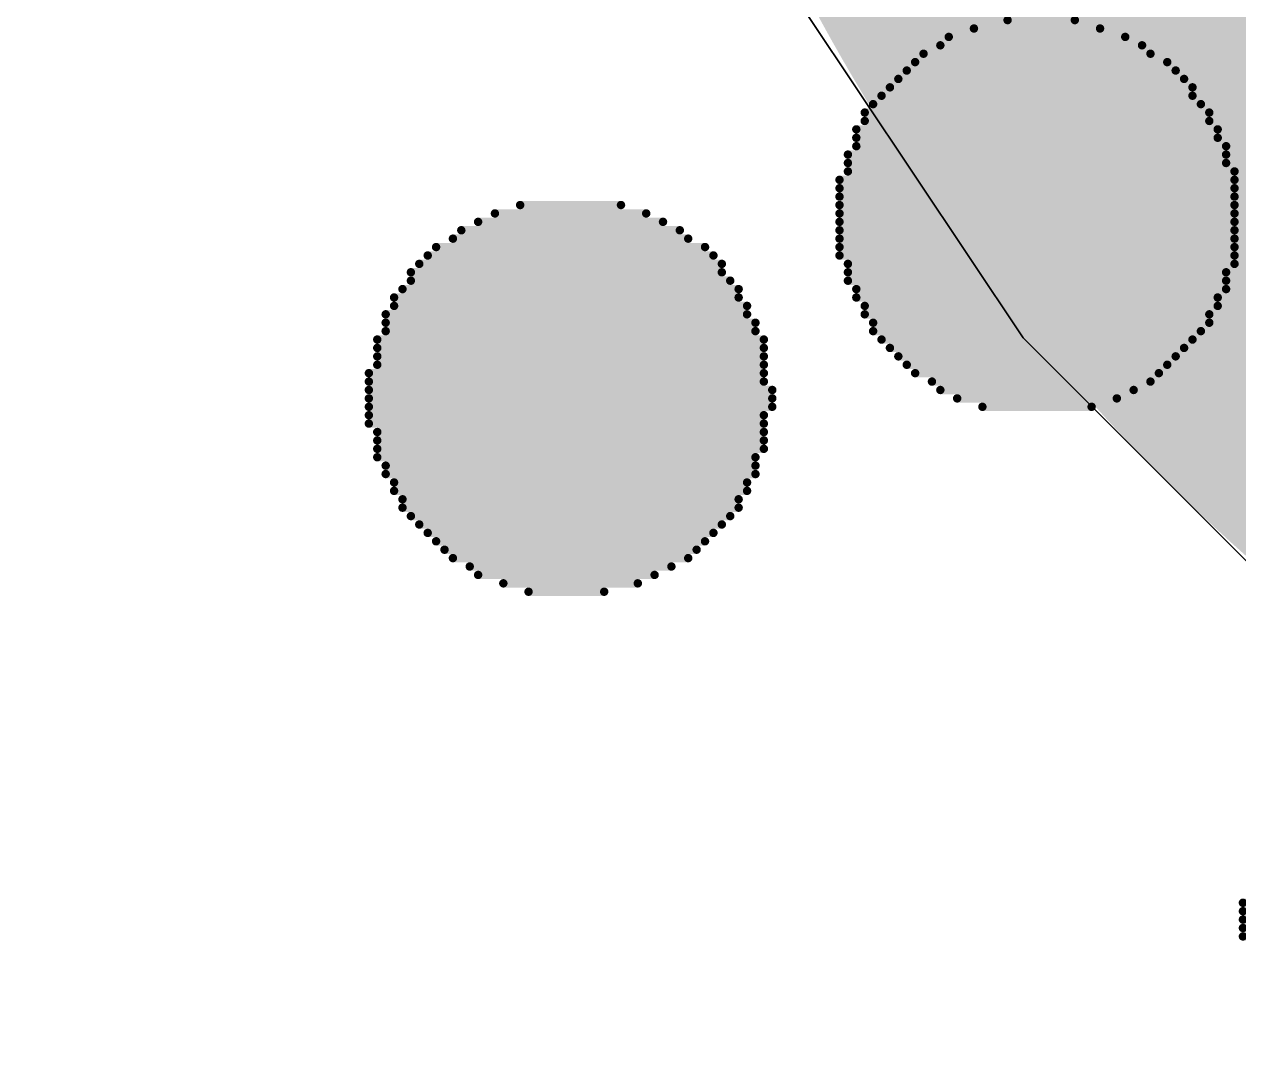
# Model space of a CAD drawing. Header units: inches. Extents: x 0 to 5455, y -5 to 5444.
# Drawn here: x 19.08 to 19.998, y 32.493 to 33.281 of the extents above; entities that cross this region are included whole.
import ezdxf

# ---------------------------------------------------------------- set-up
doc = ezdxf.new("R2010")
doc.units = ezdxf.units.IN
for name, color, linetype in [('Bottom Overlay', 54, 'Continuous'), ('PCBD Notes', 76, 'Continuous'), ('Top Layer', 1, 'Continuous'), ('Top Solder', 216, 'Continuous')]:
    doc.layers.add(name, color=color, linetype=linetype)

# ---------------------------------------------------------------- blocks, each defined once
blk = doc.blocks.new('FIDUCIAL_IPC_7351A_31')
at = {"layer": 'Top Solder'}
h = blk.add_hatch(color=216, dxfattribs=at)
edge = h.paths.add_edge_path()
edge.add_arc((0, 0), 1.5, 0, 360)
at = {"layer": 'PCBD Notes'}
blk.add_lwpolyline([(5, 0, 0.254, 0.254, 1), (-5, 0, 0.254, 0.254, 1)], format="xyseb", close=True, dxfattribs=at)
at = {"layer": 'Top Layer'}
for p, q in [((-1.16513, -0.9562), (-1.32928, -0.71052)), ((-0.9562, -1.16513), (-1.16513, -0.9562))]:
    blk.add_line(p, q, dxfattribs=at)
blk = doc.blocks.new('5394DE47_A0E8_4329_8464_7791B7C19310_33')
at = {"layer": 'Bottom Overlay'}
for points in [[(1.84305, -3.6356, 0.00635, 0.00635, 0), (1.53825, -3.6356, 0.00635, 0.00635, 0)], [(1.84305, -3.64195, 0.00635, 0.00635, 0), (1.53825, -3.64195, 0.00635, 0.00635, 0)], [(1.84305, -3.6483, 0.00635, 0.00635, 0), (1.53825, -3.6483, 0.00635, 0.00635, 0)], [(1.84305, -3.65465, 0.00635, 0.00635, 0), (1.53825, -3.65465, 0.00635, 0.00635, 0)], [(1.84305, -3.661, 0.00635, 0.00635, 0), (1.53825, -3.661, 0.00635, 0.00635, 0)], [(2.40185, -3.9023, 0.00635, 0.00635, 0), (2.30025, -3.9023, 0.00635, 0.00635, 0)], [(2.3828, -3.89595, 0.00635, 0.00635, 0), (2.32565, -3.89595, 0.00635, 0.00635, 0)], [(2.4209, -3.90865, 0.00635, 0.00635, 0), (2.28755, -3.90865, 0.00635, 0.00635, 0)], [(2.42725, -3.915, 0.00635, 0.00635, 0), (2.27485, -3.915, 0.00635, 0.00635, 0)], [(2.4463, -3.9277, 0.00635, 0.00635, 0), (2.2558, -3.9277, 0.00635, 0.00635, 0)], [(2.43995, -3.92135, 0.00635, 0.00635, 0), (2.26215, -3.92135, 0.00635, 0.00635, 0)], [(2.45265, -3.93405, 0.00635, 0.00635, 0), (2.24945, -3.93405, 0.00635, 0.00635, 0)], [(2.46535, -3.94675, 0.00635, 0.00635, 0), (2.23675, -3.94675, 0.00635, 0.00635, 0)], [(2.459, -3.9404, 0.00635, 0.00635, 0), (2.2431, -3.9404, 0.00635, 0.00635, 0)], [(2.4717, -3.9531, 0.00635, 0.00635, 0), (2.2304, -3.9531, 0.00635, 0.00635, 0)], [(2.47805, -3.95945, 0.00635, 0.00635, 0), (2.22405, -3.95945, 0.00635, 0.00635, 0)], [(2.47805, -3.9658, 0.00635, 0.00635, 0), (2.22405, -3.9658, 0.00635, 0.00635, 0)], [(2.4844, -3.97215, 0.00635, 0.00635, 0), (2.2177, -3.97215, 0.00635, 0.00635, 0)], [(2.49075, -3.98485, 0.00635, 0.00635, 0), (2.21135, -3.98485, 0.00635, 0.00635, 0)], [(2.4844, -3.9785, 0.00635, 0.00635, 0), (2.2177, -3.9785, 0.00635, 0.00635, 0)], [(2.49075, -3.9912, 0.00635, 0.00635, 0), (2.21135, -3.9912, 0.00635, 0.00635, 0)], [(2.4971, -3.99755, 0.00635, 0.00635, 0), (2.21135, -3.99755, 0.00635, 0.00635, 0)], [(2.4971, -4.0039, 0.00635, 0.00635, 0), (2.205, -4.0039, 0.00635, 0.00635, 0)], [(2.4971, -4.01025, 0.00635, 0.00635, 0), (2.205, -4.01025, 0.00635, 0.00635, 0)], [(2.4971, -4.0166, 0.00635, 0.00635, 0), (2.205, -4.0166, 0.00635, 0.00635, 0)], [(2.50345, -4.02295, 0.00635, 0.00635, 0), (2.205, -4.02295, 0.00635, 0.00635, 0)], [(2.50345, -4.0293, 0.00635, 0.00635, 0), (2.205, -4.0293, 0.00635, 0.00635, 0)], [(2.0399, -4.03565, 0.00635, 0.00635, 0), (1.95735, -4.03565, 0.00635, 0.00635, 0)], [(2.50345, -4.03565, 0.00635, 0.00635, 0), (2.19865, -4.03565, 0.00635, 0.00635, 0)], [(2.07165, -4.04835, 0.00635, 0.00635, 0), (1.9256, -4.04835, 0.00635, 0.00635, 0)], [(2.05895, -4.042, 0.00635, 0.00635, 0), (1.9383, -4.042, 0.00635, 0.00635, 0)], [(2.50345, -4.042, 0.00635, 0.00635, 0), (2.19865, -4.042, 0.00635, 0.00635, 0)], [(2.50345, -4.04835, 0.00635, 0.00635, 0), (2.19865, -4.04835, 0.00635, 0.00635, 0)], [(2.078, -4.0547, 0.00635, 0.00635, 0), (1.9129, -4.0547, 0.00635, 0.00635, 0)], [(2.50345, -4.0547, 0.00635, 0.00635, 0), (2.205, -4.0547, 0.00635, 0.00635, 0)], [(2.09705, -4.0674, 0.00635, 0.00635, 0), (1.9002, -4.0674, 0.00635, 0.00635, 0)], [(2.0907, -4.06105, 0.00635, 0.00635, 0), (1.90655, -4.06105, 0.00635, 0.00635, 0)], [(2.50345, -4.06105, 0.00635, 0.00635, 0), (2.205, -4.06105, 0.00635, 0.00635, 0)], [(2.4971, -4.0674, 0.00635, 0.00635, 0), (2.205, -4.0674, 0.00635, 0.00635, 0)], [(2.1034, -4.07375, 0.00635, 0.00635, 0), (1.89385, -4.07375, 0.00635, 0.00635, 0)], [(2.4971, -4.07375, 0.00635, 0.00635, 0), (2.205, -4.07375, 0.00635, 0.00635, 0)], [(2.10975, -4.0801, 0.00635, 0.00635, 0), (1.8875, -4.0801, 0.00635, 0.00635, 0)], [(2.4971, -4.0801, 0.00635, 0.00635, 0), (2.205, -4.0801, 0.00635, 0.00635, 0)], [(2.12245, -4.0928, 0.00635, 0.00635, 0), (1.8748, -4.0928, 0.00635, 0.00635, 0)], [(2.1161, -4.08645, 0.00635, 0.00635, 0), (1.88115, -4.08645, 0.00635, 0.00635, 0)], [(2.4971, -4.08645, 0.00635, 0.00635, 0), (2.205, -4.08645, 0.00635, 0.00635, 0)], [(2.49075, -4.0928, 0.00635, 0.00635, 0), (2.21135, -4.0928, 0.00635, 0.00635, 0)], [(2.12245, -4.09915, 0.00635, 0.00635, 0), (1.86845, -4.09915, 0.00635, 0.00635, 0)], [(2.49075, -4.09915, 0.00635, 0.00635, 0), (2.21135, -4.09915, 0.00635, 0.00635, 0)], [(2.1288, -4.11185, 0.00635, 0.00635, 0), (1.8621, -4.11185, 0.00635, 0.00635, 0)], [(2.1288, -4.1055, 0.00635, 0.00635, 0), (1.86845, -4.1055, 0.00635, 0.00635, 0)], [(2.49075, -4.1055, 0.00635, 0.00635, 0), (2.2177, -4.1055, 0.00635, 0.00635, 0)], [(2.4844, -4.11185, 0.00635, 0.00635, 0), (2.2177, -4.11185, 0.00635, 0.00635, 0)], [(2.13515, -4.1182, 0.00635, 0.00635, 0), (1.8621, -4.1182, 0.00635, 0.00635, 0)], [(2.4844, -4.1182, 0.00635, 0.00635, 0), (2.22405, -4.1182, 0.00635, 0.00635, 0)], [(2.13515, -4.12455, 0.00635, 0.00635, 0), (1.85575, -4.12455, 0.00635, 0.00635, 0)], [(2.1415, -4.1309, 0.00635, 0.00635, 0), (1.85575, -4.1309, 0.00635, 0.00635, 0)], [(2.47805, -4.12455, 0.00635, 0.00635, 0), (2.22405, -4.12455, 0.00635, 0.00635, 0)], [(2.4717, -4.1309, 0.00635, 0.00635, 0), (2.2304, -4.1309, 0.00635, 0.00635, 0)], [(2.1415, -4.13725, 0.00635, 0.00635, 0), (1.85575, -4.13725, 0.00635, 0.00635, 0)], [(2.4717, -4.13725, 0.00635, 0.00635, 0), (2.23675, -4.13725, 0.00635, 0.00635, 0)], [(2.1415, -4.1436, 0.00635, 0.00635, 0), (1.8494, -4.1436, 0.00635, 0.00635, 0)], [(2.14785, -4.14995, 0.00635, 0.00635, 0), (1.8494, -4.14995, 0.00635, 0.00635, 0)], [(2.46535, -4.1436, 0.00635, 0.00635, 0), (2.23675, -4.1436, 0.00635, 0.00635, 0)], [(2.459, -4.14995, 0.00635, 0.00635, 0), (2.2431, -4.14995, 0.00635, 0.00635, 0)], [(2.14785, -4.1563, 0.00635, 0.00635, 0), (1.8494, -4.1563, 0.00635, 0.00635, 0)], [(2.45265, -4.1563, 0.00635, 0.00635, 0), (2.24945, -4.1563, 0.00635, 0.00635, 0)], [(2.14785, -4.16265, 0.00635, 0.00635, 0), (1.8494, -4.16265, 0.00635, 0.00635, 0)], [(2.43995, -4.16265, 0.00635, 0.00635, 0), (2.26215, -4.16265, 0.00635, 0.00635, 0)], [(2.14785, -4.169, 0.00635, 0.00635, 0), (1.8494, -4.169, 0.00635, 0.00635, 0)], [(2.14785, -4.17535, 0.00635, 0.00635, 0), (1.8494, -4.17535, 0.00635, 0.00635, 0)], [(2.4336, -4.169, 0.00635, 0.00635, 0), (2.2685, -4.169, 0.00635, 0.00635, 0)], [(2.4209, -4.17535, 0.00635, 0.00635, 0), (2.2812, -4.17535, 0.00635, 0.00635, 0)], [(2.14785, -4.1817, 0.00635, 0.00635, 0), (1.8494, -4.1817, 0.00635, 0.00635, 0)], [(2.4082, -4.1817, 0.00635, 0.00635, 0), (2.2939, -4.1817, 0.00635, 0.00635, 0)], [(2.14785, -4.18805, 0.00635, 0.00635, 0), (1.8494, -4.18805, 0.00635, 0.00635, 0)], [(2.14785, -4.1944, 0.00635, 0.00635, 0), (1.8494, -4.1944, 0.00635, 0.00635, 0)], [(2.38915, -4.18805, 0.00635, 0.00635, 0), (2.31295, -4.18805, 0.00635, 0.00635, 0)], [(2.14785, -4.20075, 0.00635, 0.00635, 0), (1.8494, -4.20075, 0.00635, 0.00635, 0)], [(2.14785, -4.2071, 0.00635, 0.00635, 0), (1.8494, -4.2071, 0.00635, 0.00635, 0)], [(2.1415, -4.21345, 0.00635, 0.00635, 0), (1.8494, -4.21345, 0.00635, 0.00635, 0)], [(2.1415, -4.2198, 0.00635, 0.00635, 0), (1.85575, -4.2198, 0.00635, 0.00635, 0)], [(2.1415, -4.22615, 0.00635, 0.00635, 0), (1.85575, -4.22615, 0.00635, 0.00635, 0)], [(2.13515, -4.2325, 0.00635, 0.00635, 0), (1.85575, -4.2325, 0.00635, 0.00635, 0)], [(2.13515, -4.23885, 0.00635, 0.00635, 0), (1.8621, -4.23885, 0.00635, 0.00635, 0)], [(2.13515, -4.2452, 0.00635, 0.00635, 0), (1.8621, -4.2452, 0.00635, 0.00635, 0)], [(2.1288, -4.25155, 0.00635, 0.00635, 0), (1.86845, -4.25155, 0.00635, 0.00635, 0)], [(2.1288, -4.2579, 0.00635, 0.00635, 0), (1.86845, -4.2579, 0.00635, 0.00635, 0)], [(2.12245, -4.26425, 0.00635, 0.00635, 0), (1.8748, -4.26425, 0.00635, 0.00635, 0)], [(2.1161, -4.2706, 0.00635, 0.00635, 0), (1.88115, -4.2706, 0.00635, 0.00635, 0)], [(2.10975, -4.27695, 0.00635, 0.00635, 0), (1.88115, -4.27695, 0.00635, 0.00635, 0)], [(2.1034, -4.2833, 0.00635, 0.00635, 0), (1.8875, -4.2833, 0.00635, 0.00635, 0)], [(2.09705, -4.28965, 0.00635, 0.00635, 0), (1.89385, -4.28965, 0.00635, 0.00635, 0)], [(2.0907, -4.296, 0.00635, 0.00635, 0), (1.9002, -4.296, 0.00635, 0.00635, 0)], [(2.08435, -4.30235, 0.00635, 0.00635, 0), (1.9129, -4.30235, 0.00635, 0.00635, 0)], [(2.07165, -4.3087, 0.00635, 0.00635, 0), (1.91925, -4.3087, 0.00635, 0.00635, 0)], [(2.0653, -4.31505, 0.00635, 0.00635, 0), (1.93195, -4.31505, 0.00635, 0.00635, 0)], [(2.04625, -4.3214, 0.00635, 0.00635, 0), (1.951, -4.3214, 0.00635, 0.00635, 0)], [(2.02085, -4.32775, 0.00635, 0.00635, 0), (1.97005, -4.32775, 0.00635, 0.00635, 0)]]:
    blk.add_lwpolyline(points, format="xyseb", dxfattribs=at)
for points in [[(1.84146, -3.6356, 0.00317, 0.00317, 1), (1.84464, -3.6356, 0.00317, 0.00317, 1)], [(1.84146, -3.64195, 0.00317, 0.00317, 1), (1.84464, -3.64195, 0.00317, 0.00317, 1)], [(1.84146, -3.6483, 0.00317, 0.00317, 1), (1.84464, -3.6483, 0.00317, 0.00317, 1)], [(1.84146, -3.65465, 0.00317, 0.00317, 1), (1.84464, -3.65465, 0.00317, 0.00317, 1)], [(1.84146, -3.661, 0.00317, 0.00317, 1), (1.84464, -3.661, 0.00317, 0.00317, 1)], [(2.29866, -3.9023, 0.00317, 0.00317, 1), (2.30184, -3.9023, 0.00317, 0.00317, 1)], [(2.32406, -3.89595, 0.00317, 0.00317, 1), (2.32724, -3.89595, 0.00317, 0.00317, 1)], [(2.38121, -3.89595, 0.00317, 0.00317, 1), (2.38439, -3.89595, 0.00317, 0.00317, 1)], [(2.40026, -3.9023, 0.00317, 0.00317, 1), (2.40344, -3.9023, 0.00317, 0.00317, 1)], [(2.28596, -3.90865, 0.00317, 0.00317, 1), (2.28914, -3.90865, 0.00317, 0.00317, 1)], [(2.41931, -3.90865, 0.00317, 0.00317, 1), (2.42249, -3.90865, 0.00317, 0.00317, 1)], [(2.27326, -3.915, 0.00317, 0.00317, 1), (2.27644, -3.915, 0.00317, 0.00317, 1)], [(2.42566, -3.915, 0.00317, 0.00317, 1), (2.42884, -3.915, 0.00317, 0.00317, 1)], [(2.25421, -3.9277, 0.00317, 0.00317, 1), (2.25739, -3.9277, 0.00317, 0.00317, 1)], [(2.26056, -3.92135, 0.00317, 0.00317, 1), (2.26374, -3.92135, 0.00317, 0.00317, 1)], [(2.43836, -3.92135, 0.00317, 0.00317, 1), (2.44154, -3.92135, 0.00317, 0.00317, 1)], [(2.44471, -3.9277, 0.00317, 0.00317, 1), (2.44789, -3.9277, 0.00317, 0.00317, 1)], [(2.24786, -3.93405, 0.00317, 0.00317, 1), (2.25104, -3.93405, 0.00317, 0.00317, 1)], [(2.45106, -3.93405, 0.00317, 0.00317, 1), (2.45424, -3.93405, 0.00317, 0.00317, 1)], [(2.23516, -3.94675, 0.00317, 0.00317, 1), (2.23834, -3.94675, 0.00317, 0.00317, 1)], [(2.24151, -3.9404, 0.00317, 0.00317, 1), (2.24469, -3.9404, 0.00317, 0.00317, 1)], [(2.45741, -3.9404, 0.00317, 0.00317, 1), (2.46059, -3.9404, 0.00317, 0.00317, 1)], [(2.46376, -3.94675, 0.00317, 0.00317, 1), (2.46694, -3.94675, 0.00317, 0.00317, 1)], [(2.22881, -3.9531, 0.00317, 0.00317, 1), (2.23199, -3.9531, 0.00317, 0.00317, 1)], [(2.47011, -3.9531, 0.00317, 0.00317, 1), (2.47329, -3.9531, 0.00317, 0.00317, 1)], [(2.22246, -3.95945, 0.00317, 0.00317, 1), (2.22564, -3.95945, 0.00317, 0.00317, 1)], [(2.22246, -3.9658, 0.00317, 0.00317, 1), (2.22564, -3.9658, 0.00317, 0.00317, 1)], [(2.47646, -3.95945, 0.00317, 0.00317, 1), (2.47964, -3.95945, 0.00317, 0.00317, 1)], [(2.47646, -3.9658, 0.00317, 0.00317, 1), (2.47964, -3.9658, 0.00317, 0.00317, 1)], [(2.21611, -3.97215, 0.00317, 0.00317, 1), (2.21929, -3.97215, 0.00317, 0.00317, 1)], [(2.48281, -3.97215, 0.00317, 0.00317, 1), (2.48599, -3.97215, 0.00317, 0.00317, 1)], [(2.20976, -3.98485, 0.00317, 0.00317, 1), (2.21294, -3.98485, 0.00317, 0.00317, 1)], [(2.21611, -3.9785, 0.00317, 0.00317, 1), (2.21929, -3.9785, 0.00317, 0.00317, 1)], [(2.48281, -3.9785, 0.00317, 0.00317, 1), (2.48599, -3.9785, 0.00317, 0.00317, 1)], [(2.48916, -3.98485, 0.00317, 0.00317, 1), (2.49234, -3.98485, 0.00317, 0.00317, 1)], [(2.20976, -3.9912, 0.00317, 0.00317, 1), (2.21294, -3.9912, 0.00317, 0.00317, 1)], [(2.48916, -3.9912, 0.00317, 0.00317, 1), (2.49234, -3.9912, 0.00317, 0.00317, 1)], [(2.20976, -3.99755, 0.00317, 0.00317, 1), (2.21294, -3.99755, 0.00317, 0.00317, 1)], [(2.49551, -3.99755, 0.00317, 0.00317, 1), (2.49869, -3.99755, 0.00317, 0.00317, 1)], [(2.20341, -4.0039, 0.00317, 0.00317, 1), (2.20659, -4.0039, 0.00317, 0.00317, 1)], [(2.20341, -4.01025, 0.00317, 0.00317, 1), (2.20659, -4.01025, 0.00317, 0.00317, 1)], [(2.49551, -4.0039, 0.00317, 0.00317, 1), (2.49869, -4.0039, 0.00317, 0.00317, 1)], [(2.49551, -4.01025, 0.00317, 0.00317, 1), (2.49869, -4.01025, 0.00317, 0.00317, 1)], [(2.20341, -4.0166, 0.00317, 0.00317, 1), (2.20659, -4.0166, 0.00317, 0.00317, 1)], [(2.49551, -4.0166, 0.00317, 0.00317, 1), (2.49869, -4.0166, 0.00317, 0.00317, 1)], [(2.20341, -4.02295, 0.00317, 0.00317, 1), (2.20659, -4.02295, 0.00317, 0.00317, 1)], [(2.20341, -4.0293, 0.00317, 0.00317, 1), (2.20659, -4.0293, 0.00317, 0.00317, 1)], [(2.50186, -4.02295, 0.00317, 0.00317, 1), (2.50504, -4.02295, 0.00317, 0.00317, 1)], [(2.50186, -4.0293, 0.00317, 0.00317, 1), (2.50504, -4.0293, 0.00317, 0.00317, 1)], [(1.95576, -4.03565, 0.00317, 0.00317, 1), (1.95894, -4.03565, 0.00317, 0.00317, 1)], [(2.03831, -4.03565, 0.00317, 0.00317, 1), (2.04149, -4.03565, 0.00317, 0.00317, 1)], [(2.19706, -4.03565, 0.00317, 0.00317, 1), (2.20024, -4.03565, 0.00317, 0.00317, 1)], [(2.50186, -4.03565, 0.00317, 0.00317, 1), (2.50504, -4.03565, 0.00317, 0.00317, 1)], [(1.92401, -4.04835, 0.00317, 0.00317, 1), (1.92719, -4.04835, 0.00317, 0.00317, 1)], [(1.93671, -4.042, 0.00317, 0.00317, 1), (1.93989, -4.042, 0.00317, 0.00317, 1)], [(2.05736, -4.042, 0.00317, 0.00317, 1), (2.06054, -4.042, 0.00317, 0.00317, 1)], [(2.07006, -4.04835, 0.00317, 0.00317, 1), (2.07324, -4.04835, 0.00317, 0.00317, 1)], [(2.19706, -4.042, 0.00317, 0.00317, 1), (2.20024, -4.042, 0.00317, 0.00317, 1)], [(2.19706, -4.04835, 0.00317, 0.00317, 1), (2.20024, -4.04835, 0.00317, 0.00317, 1)], [(2.50186, -4.042, 0.00317, 0.00317, 1), (2.50504, -4.042, 0.00317, 0.00317, 1)], [(2.50186, -4.04835, 0.00317, 0.00317, 1), (2.50504, -4.04835, 0.00317, 0.00317, 1)], [(1.91131, -4.0547, 0.00317, 0.00317, 1), (1.91449, -4.0547, 0.00317, 0.00317, 1)], [(2.07641, -4.0547, 0.00317, 0.00317, 1), (2.07959, -4.0547, 0.00317, 0.00317, 1)], [(2.20341, -4.0547, 0.00317, 0.00317, 1), (2.20659, -4.0547, 0.00317, 0.00317, 1)], [(2.50186, -4.0547, 0.00317, 0.00317, 1), (2.50504, -4.0547, 0.00317, 0.00317, 1)], [(1.89861, -4.0674, 0.00317, 0.00317, 1), (1.90179, -4.0674, 0.00317, 0.00317, 1)], [(1.90496, -4.06105, 0.00317, 0.00317, 1), (1.90814, -4.06105, 0.00317, 0.00317, 1)], [(2.08911, -4.06105, 0.00317, 0.00317, 1), (2.09229, -4.06105, 0.00317, 0.00317, 1)], [(2.09546, -4.0674, 0.00317, 0.00317, 1), (2.09864, -4.0674, 0.00317, 0.00317, 1)], [(2.20341, -4.06105, 0.00317, 0.00317, 1), (2.20659, -4.06105, 0.00317, 0.00317, 1)], [(2.20341, -4.0674, 0.00317, 0.00317, 1), (2.20659, -4.0674, 0.00317, 0.00317, 1)], [(2.49551, -4.0674, 0.00317, 0.00317, 1), (2.49869, -4.0674, 0.00317, 0.00317, 1)], [(2.50186, -4.06105, 0.00317, 0.00317, 1), (2.50504, -4.06105, 0.00317, 0.00317, 1)], [(1.89226, -4.07375, 0.00317, 0.00317, 1), (1.89544, -4.07375, 0.00317, 0.00317, 1)], [(2.10181, -4.07375, 0.00317, 0.00317, 1), (2.10499, -4.07375, 0.00317, 0.00317, 1)], [(2.20341, -4.07375, 0.00317, 0.00317, 1), (2.20659, -4.07375, 0.00317, 0.00317, 1)], [(2.49551, -4.07375, 0.00317, 0.00317, 1), (2.49869, -4.07375, 0.00317, 0.00317, 1)], [(1.88591, -4.0801, 0.00317, 0.00317, 1), (1.88909, -4.0801, 0.00317, 0.00317, 1)], [(2.10816, -4.0801, 0.00317, 0.00317, 1), (2.11134, -4.0801, 0.00317, 0.00317, 1)], [(2.20341, -4.0801, 0.00317, 0.00317, 1), (2.20659, -4.0801, 0.00317, 0.00317, 1)], [(2.49551, -4.0801, 0.00317, 0.00317, 1), (2.49869, -4.0801, 0.00317, 0.00317, 1)], [(1.87321, -4.0928, 0.00317, 0.00317, 1), (1.87639, -4.0928, 0.00317, 0.00317, 1)], [(1.87956, -4.08645, 0.00317, 0.00317, 1), (1.88274, -4.08645, 0.00317, 0.00317, 1)], [(2.11451, -4.08645, 0.00317, 0.00317, 1), (2.11769, -4.08645, 0.00317, 0.00317, 1)], [(2.12086, -4.0928, 0.00317, 0.00317, 1), (2.12404, -4.0928, 0.00317, 0.00317, 1)], [(2.20341, -4.08645, 0.00317, 0.00317, 1), (2.20659, -4.08645, 0.00317, 0.00317, 1)], [(2.20976, -4.0928, 0.00317, 0.00317, 1), (2.21294, -4.0928, 0.00317, 0.00317, 1)], [(2.48916, -4.0928, 0.00317, 0.00317, 1), (2.49234, -4.0928, 0.00317, 0.00317, 1)], [(2.49551, -4.08645, 0.00317, 0.00317, 1), (2.49869, -4.08645, 0.00317, 0.00317, 1)], [(1.86686, -4.09915, 0.00317, 0.00317, 1), (1.87004, -4.09915, 0.00317, 0.00317, 1)], [(2.12086, -4.09915, 0.00317, 0.00317, 1), (2.12404, -4.09915, 0.00317, 0.00317, 1)], [(2.20976, -4.09915, 0.00317, 0.00317, 1), (2.21294, -4.09915, 0.00317, 0.00317, 1)], [(2.48916, -4.09915, 0.00317, 0.00317, 1), (2.49234, -4.09915, 0.00317, 0.00317, 1)], [(1.86051, -4.11185, 0.00317, 0.00317, 1), (1.86369, -4.11185, 0.00317, 0.00317, 1)], [(1.86686, -4.1055, 0.00317, 0.00317, 1), (1.87004, -4.1055, 0.00317, 0.00317, 1)], [(2.12721, -4.1055, 0.00317, 0.00317, 1), (2.13039, -4.1055, 0.00317, 0.00317, 1)], [(2.12721, -4.11185, 0.00317, 0.00317, 1), (2.13039, -4.11185, 0.00317, 0.00317, 1)], [(2.21611, -4.1055, 0.00317, 0.00317, 1), (2.21929, -4.1055, 0.00317, 0.00317, 1)], [(2.21611, -4.11185, 0.00317, 0.00317, 1), (2.21929, -4.11185, 0.00317, 0.00317, 1)], [(2.48281, -4.11185, 0.00317, 0.00317, 1), (2.48599, -4.11185, 0.00317, 0.00317, 1)], [(2.48916, -4.1055, 0.00317, 0.00317, 1), (2.49234, -4.1055, 0.00317, 0.00317, 1)], [(1.86051, -4.1182, 0.00317, 0.00317, 1), (1.86369, -4.1182, 0.00317, 0.00317, 1)], [(2.13356, -4.1182, 0.00317, 0.00317, 1), (2.13674, -4.1182, 0.00317, 0.00317, 1)], [(2.22246, -4.1182, 0.00317, 0.00317, 1), (2.22564, -4.1182, 0.00317, 0.00317, 1)], [(2.48281, -4.1182, 0.00317, 0.00317, 1), (2.48599, -4.1182, 0.00317, 0.00317, 1)], [(1.85416, -4.12455, 0.00317, 0.00317, 1), (1.85734, -4.12455, 0.00317, 0.00317, 1)], [(1.85416, -4.1309, 0.00317, 0.00317, 1), (1.85734, -4.1309, 0.00317, 0.00317, 1)], [(2.13356, -4.12455, 0.00317, 0.00317, 1), (2.13674, -4.12455, 0.00317, 0.00317, 1)], [(2.13991, -4.1309, 0.00317, 0.00317, 1), (2.14309, -4.1309, 0.00317, 0.00317, 1)], [(2.22246, -4.12455, 0.00317, 0.00317, 1), (2.22564, -4.12455, 0.00317, 0.00317, 1)], [(2.22881, -4.1309, 0.00317, 0.00317, 1), (2.23199, -4.1309, 0.00317, 0.00317, 1)], [(2.47011, -4.1309, 0.00317, 0.00317, 1), (2.47329, -4.1309, 0.00317, 0.00317, 1)], [(2.47646, -4.12455, 0.00317, 0.00317, 1), (2.47964, -4.12455, 0.00317, 0.00317, 1)], [(1.85416, -4.13725, 0.00317, 0.00317, 1), (1.85734, -4.13725, 0.00317, 0.00317, 1)], [(2.13991, -4.13725, 0.00317, 0.00317, 1), (2.14309, -4.13725, 0.00317, 0.00317, 1)], [(2.23516, -4.13725, 0.00317, 0.00317, 1), (2.23834, -4.13725, 0.00317, 0.00317, 1)], [(2.47011, -4.13725, 0.00317, 0.00317, 1), (2.47329, -4.13725, 0.00317, 0.00317, 1)], [(1.84781, -4.1436, 0.00317, 0.00317, 1), (1.85099, -4.1436, 0.00317, 0.00317, 1)], [(1.84781, -4.14995, 0.00317, 0.00317, 1), (1.85099, -4.14995, 0.00317, 0.00317, 1)], [(2.13991, -4.1436, 0.00317, 0.00317, 1), (2.14309, -4.1436, 0.00317, 0.00317, 1)], [(2.14626, -4.14995, 0.00317, 0.00317, 1), (2.14944, -4.14995, 0.00317, 0.00317, 1)], [(2.23516, -4.1436, 0.00317, 0.00317, 1), (2.23834, -4.1436, 0.00317, 0.00317, 1)], [(2.24151, -4.14995, 0.00317, 0.00317, 1), (2.24469, -4.14995, 0.00317, 0.00317, 1)], [(2.45741, -4.14995, 0.00317, 0.00317, 1), (2.46059, -4.14995, 0.00317, 0.00317, 1)], [(2.46376, -4.1436, 0.00317, 0.00317, 1), (2.46694, -4.1436, 0.00317, 0.00317, 1)], [(1.84781, -4.1563, 0.00317, 0.00317, 1), (1.85099, -4.1563, 0.00317, 0.00317, 1)], [(2.14626, -4.1563, 0.00317, 0.00317, 1), (2.14944, -4.1563, 0.00317, 0.00317, 1)], [(2.24786, -4.1563, 0.00317, 0.00317, 1), (2.25104, -4.1563, 0.00317, 0.00317, 1)], [(2.45106, -4.1563, 0.00317, 0.00317, 1), (2.45424, -4.1563, 0.00317, 0.00317, 1)], [(1.84781, -4.16265, 0.00317, 0.00317, 1), (1.85099, -4.16265, 0.00317, 0.00317, 1)], [(2.14626, -4.16265, 0.00317, 0.00317, 1), (2.14944, -4.16265, 0.00317, 0.00317, 1)], [(2.26056, -4.16265, 0.00317, 0.00317, 1), (2.26374, -4.16265, 0.00317, 0.00317, 1)], [(2.43836, -4.16265, 0.00317, 0.00317, 1), (2.44154, -4.16265, 0.00317, 0.00317, 1)], [(1.84781, -4.169, 0.00317, 0.00317, 1), (1.85099, -4.169, 0.00317, 0.00317, 1)], [(1.84781, -4.17535, 0.00317, 0.00317, 1), (1.85099, -4.17535, 0.00317, 0.00317, 1)], [(2.14626, -4.169, 0.00317, 0.00317, 1), (2.14944, -4.169, 0.00317, 0.00317, 1)], [(2.14626, -4.17535, 0.00317, 0.00317, 1), (2.14944, -4.17535, 0.00317, 0.00317, 1)], [(2.26691, -4.169, 0.00317, 0.00317, 1), (2.27009, -4.169, 0.00317, 0.00317, 1)], [(2.27961, -4.17535, 0.00317, 0.00317, 1), (2.28279, -4.17535, 0.00317, 0.00317, 1)], [(2.41931, -4.17535, 0.00317, 0.00317, 1), (2.42249, -4.17535, 0.00317, 0.00317, 1)], [(2.43201, -4.169, 0.00317, 0.00317, 1), (2.43519, -4.169, 0.00317, 0.00317, 1)], [(1.84781, -4.1817, 0.00317, 0.00317, 1), (1.85099, -4.1817, 0.00317, 0.00317, 1)], [(2.14626, -4.1817, 0.00317, 0.00317, 1), (2.14944, -4.1817, 0.00317, 0.00317, 1)], [(2.29231, -4.1817, 0.00317, 0.00317, 1), (2.29549, -4.1817, 0.00317, 0.00317, 1)], [(2.40661, -4.1817, 0.00317, 0.00317, 1), (2.40979, -4.1817, 0.00317, 0.00317, 1)], [(1.84781, -4.18805, 0.00317, 0.00317, 1), (1.85099, -4.18805, 0.00317, 0.00317, 1)], [(1.84781, -4.1944, 0.00317, 0.00317, 1), (1.85099, -4.1944, 0.00317, 0.00317, 1)], [(2.14626, -4.18805, 0.00317, 0.00317, 1), (2.14944, -4.18805, 0.00317, 0.00317, 1)], [(2.14626, -4.1944, 0.00317, 0.00317, 1), (2.14944, -4.1944, 0.00317, 0.00317, 1)], [(2.31136, -4.18805, 0.00317, 0.00317, 1), (2.31454, -4.18805, 0.00317, 0.00317, 1)], [(2.38756, -4.18805, 0.00317, 0.00317, 1), (2.39074, -4.18805, 0.00317, 0.00317, 1)], [(1.84781, -4.20075, 0.00317, 0.00317, 1), (1.85099, -4.20075, 0.00317, 0.00317, 1)], [(2.14626, -4.20075, 0.00317, 0.00317, 1), (2.14944, -4.20075, 0.00317, 0.00317, 1)], [(1.84781, -4.2071, 0.00317, 0.00317, 1), (1.85099, -4.2071, 0.00317, 0.00317, 1)], [(1.84781, -4.21345, 0.00317, 0.00317, 1), (1.85099, -4.21345, 0.00317, 0.00317, 1)], [(2.13991, -4.21345, 0.00317, 0.00317, 1), (2.14309, -4.21345, 0.00317, 0.00317, 1)], [(2.14626, -4.2071, 0.00317, 0.00317, 1), (2.14944, -4.2071, 0.00317, 0.00317, 1)], [(1.85416, -4.2198, 0.00317, 0.00317, 1), (1.85734, -4.2198, 0.00317, 0.00317, 1)], [(2.13991, -4.2198, 0.00317, 0.00317, 1), (2.14309, -4.2198, 0.00317, 0.00317, 1)], [(1.85416, -4.22615, 0.00317, 0.00317, 1), (1.85734, -4.22615, 0.00317, 0.00317, 1)], [(1.85416, -4.2325, 0.00317, 0.00317, 1), (1.85734, -4.2325, 0.00317, 0.00317, 1)], [(2.13356, -4.2325, 0.00317, 0.00317, 1), (2.13674, -4.2325, 0.00317, 0.00317, 1)], [(2.13991, -4.22615, 0.00317, 0.00317, 1), (2.14309, -4.22615, 0.00317, 0.00317, 1)], [(1.86051, -4.23885, 0.00317, 0.00317, 1), (1.86369, -4.23885, 0.00317, 0.00317, 1)], [(2.13356, -4.23885, 0.00317, 0.00317, 1), (2.13674, -4.23885, 0.00317, 0.00317, 1)], [(1.86051, -4.2452, 0.00317, 0.00317, 1), (1.86369, -4.2452, 0.00317, 0.00317, 1)], [(2.13356, -4.2452, 0.00317, 0.00317, 1), (2.13674, -4.2452, 0.00317, 0.00317, 1)], [(1.86686, -4.25155, 0.00317, 0.00317, 1), (1.87004, -4.25155, 0.00317, 0.00317, 1)], [(1.86686, -4.2579, 0.00317, 0.00317, 1), (1.87004, -4.2579, 0.00317, 0.00317, 1)], [(2.12721, -4.25155, 0.00317, 0.00317, 1), (2.13039, -4.25155, 0.00317, 0.00317, 1)], [(2.12721, -4.2579, 0.00317, 0.00317, 1), (2.13039, -4.2579, 0.00317, 0.00317, 1)], [(1.87321, -4.26425, 0.00317, 0.00317, 1), (1.87639, -4.26425, 0.00317, 0.00317, 1)], [(2.12086, -4.26425, 0.00317, 0.00317, 1), (2.12404, -4.26425, 0.00317, 0.00317, 1)], [(1.87956, -4.2706, 0.00317, 0.00317, 1), (1.88274, -4.2706, 0.00317, 0.00317, 1)], [(1.87956, -4.27695, 0.00317, 0.00317, 1), (1.88274, -4.27695, 0.00317, 0.00317, 1)], [(2.10816, -4.27695, 0.00317, 0.00317, 1), (2.11134, -4.27695, 0.00317, 0.00317, 1)], [(2.11451, -4.2706, 0.00317, 0.00317, 1), (2.11769, -4.2706, 0.00317, 0.00317, 1)], [(1.88591, -4.2833, 0.00317, 0.00317, 1), (1.88909, -4.2833, 0.00317, 0.00317, 1)], [(2.10181, -4.2833, 0.00317, 0.00317, 1), (2.10499, -4.2833, 0.00317, 0.00317, 1)], [(1.89226, -4.28965, 0.00317, 0.00317, 1), (1.89544, -4.28965, 0.00317, 0.00317, 1)], [(1.89861, -4.296, 0.00317, 0.00317, 1), (1.90179, -4.296, 0.00317, 0.00317, 1)], [(2.08911, -4.296, 0.00317, 0.00317, 1), (2.09229, -4.296, 0.00317, 0.00317, 1)], [(2.09546, -4.28965, 0.00317, 0.00317, 1), (2.09864, -4.28965, 0.00317, 0.00317, 1)], [(1.91131, -4.30235, 0.00317, 0.00317, 1), (1.91449, -4.30235, 0.00317, 0.00317, 1)], [(2.08276, -4.30235, 0.00317, 0.00317, 1), (2.08594, -4.30235, 0.00317, 0.00317, 1)], [(1.91766, -4.3087, 0.00317, 0.00317, 1), (1.92084, -4.3087, 0.00317, 0.00317, 1)], [(1.93036, -4.31505, 0.00317, 0.00317, 1), (1.93354, -4.31505, 0.00317, 0.00317, 1)], [(2.06371, -4.31505, 0.00317, 0.00317, 1), (2.06689, -4.31505, 0.00317, 0.00317, 1)], [(2.07006, -4.3087, 0.00317, 0.00317, 1), (2.07324, -4.3087, 0.00317, 0.00317, 1)], [(1.94941, -4.3214, 0.00317, 0.00317, 1), (1.95259, -4.3214, 0.00317, 0.00317, 1)], [(2.04466, -4.3214, 0.00317, 0.00317, 1), (2.04784, -4.3214, 0.00317, 0.00317, 1)], [(1.96846, -4.32775, 0.00317, 0.00317, 1), (1.97164, -4.32775, 0.00317, 0.00317, 1)], [(2.01926, -4.32775, 0.00317, 0.00317, 1), (2.02244, -4.32775, 0.00317, 0.00317, 1)]]:
    blk.add_lwpolyline(points, format="xyseb", close=True, dxfattribs=at)

msp = doc.modelspace()

# ---------------------------------------------------------------- linework, layer by layer
at = {"layer": 'Top Layer'}
for p, q in [((19.67072, 33.28948), (19.83488, 33.0438)), ((19.83488, 33.0438), (20.04381, 32.83487))]:
    msp.add_line(p, q, dxfattribs=at)

# ---------------------------------------------------------------- block references
msp.add_blockref('FIDUCIAL_IPC_7351A_31', (21, 34))
at = {"rotation": 180}
msp.add_blockref('5394DE47_A0E8_4329_8464_7791B7C19310_33', (21.844, 28.956), dxfattribs=at)

doc.saveas('drawing.dxf')
